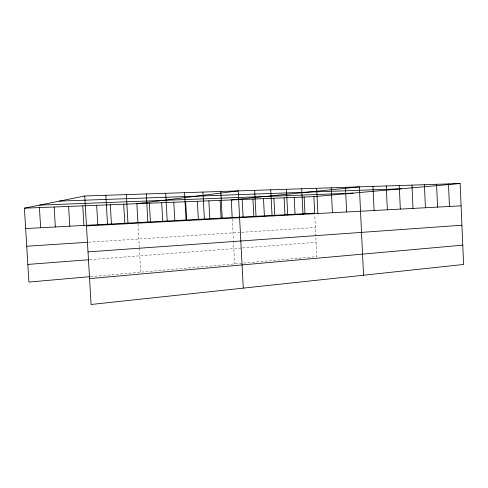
<?xml version="1.0" encoding="UTF-8"?>
<svg xmlns="http://www.w3.org/2000/svg" width="488" height="488" viewBox="0 0 488 488"><rect width="100%" height="100%" fill="white"/><g stroke="black" fill="none" stroke-linecap="round" stroke-linejoin="round"><path stroke-width="0.37" stroke-dasharray="2.44 1.83" d="M90.579 276.611L316.828 256.621L314.766 214.604M89.591 259.683L241.792 248.002M242.518 247.947L316.126 242.298M88.566 242.225L240.981 232.343M241.706 232.3L315.4 227.524M138.006 224.059L139.324 247.404M139.361 248.105L140.721 272.182M232.257 218.947L233.362 240.023M233.404 240.743L234.618 263.886"/><path stroke-width="0.73" d="M89.853 276.678L28.914 282.058L24.4 208.181L84.723 195.987L460.129 183.519L463.6 264.466L91.079 304.481L84.723 195.987M24.4 208.181L313.888 196.64L460.129 183.519M89.56 278.611L462.77 245.147M27.84 264.423L88.859 259.744M87.999 251.899L461.916 225.218M26.724 246.226L87.84 242.268M25.644 228.543L314.699 213.164L313.888 196.64M86.474 225.92L461.087 205.838M39.54 205.119L352.983 193.132M59.39 201.105L401.728 188.758M39.424 207.583L40.644 227.744M82.771 205.851L83.918 225.444M68.601 206.418L69.772 226.194M54.15 206.991L55.345 226.963M123.708 204.222L124.794 223.266M110.319 204.753L111.423 223.98M105.835 195.285L107.537 224.791M96.673 205.296L97.801 224.706M161.699 202.709L162.724 221.253M149.383 203.197L150.432 221.906M146.296 193.943L147.901 222.626M137.921 222.571L136.853 203.697L238.211 190.887L243.28 288.127M126.349 194.602L128.002 223.693M202.923 192.059L204.399 219.6M197.365 201.288L198.341 219.356M185.684 201.751L186.672 219.978M184.555 192.669L186.074 220.582M173.795 202.227L174.802 220.606M165.688 193.297L167.25 221.589M242.182 199.501L243.091 216.977M232.184 217.556L231.263 199.934L359.375 186.867L363.536 275.214M220.802 191.467L222.235 218.642M220.155 200.379L221.094 218.142M208.858 200.824L209.816 218.746M284.138 197.829L284.992 214.744M273.902 198.232L274.768 215.287M270.742 189.808L272.072 215.971M263.502 198.646L264.38 215.842M254.681 190.344L256.041 216.831M252.93 199.067L253.827 216.404M316.639 188.283L317.877 213.512M304.128 197.03L304.951 213.683M301.712 188.783L302.975 214.311M294.215 197.426L295.051 214.214M286.419 189.289L287.713 215.129M345.461 187.331L346.632 211.975M331.218 187.801L332.426 212.731M399.257 185.544L400.325 209.096M386.258 185.977L387.356 209.791M372.972 186.416L374.089 210.499M436.565 184.305L437.565 207.095M424.401 184.708L425.42 207.748M411.964 185.123L413.013 208.413M448.472 183.909L449.448 206.461"/></g></svg>
